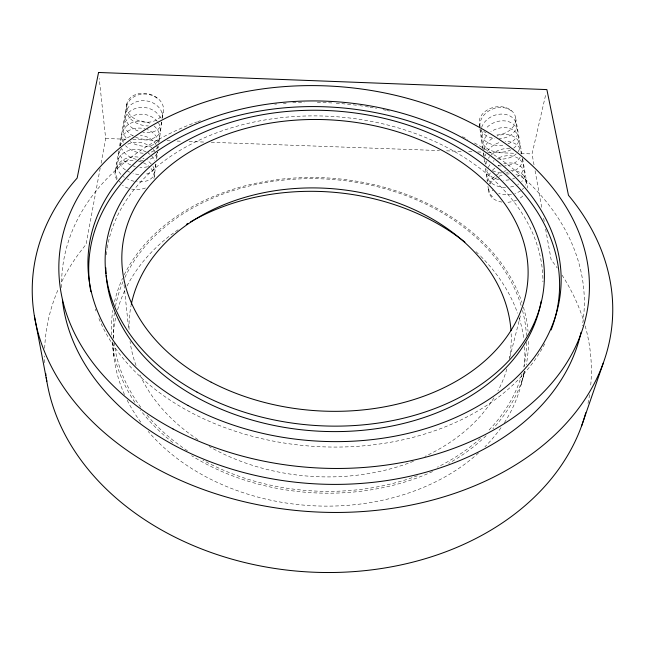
<?xml version="1.0" encoding="UTF-8"?>
<svg xmlns="http://www.w3.org/2000/svg" width="645" height="645" viewBox="0 0 645 645"><rect width="100%" height="100%" fill="white"/><g stroke="black" fill="none" stroke-linecap="round" stroke-linejoin="round"><path stroke-width="0.48" stroke-dasharray="3.23 2.42" d="M153.937 178.617L156.138 162.782M156.687 158.823L157.646 151.898M158.194 147.939L158.468 145.955M159.017 141.997L161.766 122.203M162.314 118.245L163.137 112.303A18.657 14.295 11.6 0 0 139.417 93.557A18.657 14.295 11.6 0 0 132.62 117.39A18.657 14.295 11.6 0 0 163.137 112.303M115.326 170.748L118.728 150.962M119.583 146.02L126.896 103.482M100.177 168.2L86.059 244.455L85.503 245.124A273.698 209.665 4.1 0 0 61.477 282.236M101.096 163.249L105.675 138.49L99.209 78.472M534.012 164.806L532.044 153.921L545.976 93.493M509.84 357.362L520.426 315.687M521.184 384.452L524.812 371.093A208.778 157.541 4.1 0 1 492.917 428.772M105.675 138.49L127.799 139.296M132.83 139.473L160.984 140.497M167.015 140.715L171.038 140.86M177.077 141.078L182.1 141.255M189.138 141.513L204.223 142.061M211.262 142.311L439.535 150.575M446.574 150.833L461.659 151.373M468.697 151.631L473.72 151.809M477.743 151.962L481.767 152.107M487.797 152.325L515.96 153.341M520.983 153.526L532.044 153.921M535.084 170.748L541.865 208.343M543.654 218.236L544.372 222.194M545.622 229.12L551.153 259.798L553.281 262.571A273.698 209.665 4.1 0 1 557.24 267.998M515.653 117.979L521.773 153.599M522.619 158.541L527.207 185.26M479.283 124.017L479.832 127.976M479.969 128.968L482.726 148.761M483.274 152.728L484.79 163.612M485.475 168.563L487.265 181.43M487.951 186.381L488.644 191.323M112.141 342.382L113.826 356.113M124.042 284.953L128.758 329.716M524.611 346.865A206.134 157.122 4.1 0 1 524.304 366.642M523.563 372.592A206.134 157.122 4.1 0 1 504.358 422.749M501.004 427.708A206.134 157.122 4.1 0 1 484.919 446.824M478.55 452.919A206.134 157.122 4.1 0 1 148.14 431.4M140.779 422.185A206.134 157.122 4.1 0 1 127.081 399.997M124.509 394.603A206.134 157.122 4.1 0 1 113.06 343.027M113.141 338.036A206.134 157.122 4.1 0 1 115.923 316.461M117.608 309.777A206.134 157.122 4.1 0 1 124.848 290.411M127.041 285.977A206.134 157.122 4.1 0 1 179.818 228.596M475.946 251.655A206.134 157.122 4.1 0 1 480.106 255.646M480.783 256.323A206.134 157.122 4.1 0 1 517.572 313.18M519.144 317.88A206.134 157.122 4.1 0 1 523.829 339.028M589.57 394.692A273.698 209.665 4.1 0 1 587.627 405.149M44.795 362.756A273.698 209.665 4.1 0 1 44.586 356M44.69 348.332A273.698 209.665 4.1 0 1 58.711 288.178M562.053 275.133A273.698 209.665 4.1 0 1 583.741 321.073M585.176 325.91A273.698 209.665 4.1 0 1 590.635 386.137M474.486 142.98A261.709 190.597 4.1 0 1 582.322 325.814M61.598 287.565A261.709 190.597 4.1 0 1 196.765 121.994M197.668 121.663A261.709 190.597 4.1 0 1 200.418 120.671M274.746 104.184A261.709 190.597 4.1 0 1 276.745 103.982M283.365 103.402A261.709 190.597 4.1 0 1 286.186 103.192M292.766 102.797A261.709 190.597 4.1 0 1 304.085 102.394M317.324 102.386A261.709 190.597 4.1 0 1 332.449 102.982M336.23 103.232A261.709 190.597 4.1 0 1 352.251 104.724M353.194 104.837A261.709 190.597 4.1 0 1 358.822 105.546M359.757 105.675A261.709 190.597 4.1 0 1 362.571 106.07M365.368 106.498A261.709 190.597 4.1 0 1 369.101 107.086M370.036 107.239A261.709 190.597 4.1 0 1 376.543 108.392M383.017 109.666A261.709 190.597 4.1 0 1 385.783 110.247M386.71 110.448A261.709 190.597 4.1 0 1 389.467 111.061M462.417 136.667A261.709 190.597 4.1 0 1 467.641 139.312M480.049 126.654A18.447 14.005 -11.3 0 1 494.554 107.151A18.447 14.005 -11.3 0 1 515.742 119.301A18.447 14.005 -11.3 0 1 494.651 135.031M486.064 132.838A18.447 14.005 -11.3 0 1 483.976 131.516M511.163 333.771A191.331 144.222 4.1 0 1 509.276 358.991M506.881 368.924A191.331 144.222 4.1 0 1 497.875 390.999M493.949 397.836A191.331 144.222 4.1 0 1 424.942 456.394M413.493 461.288A191.331 144.222 4.1 0 1 209.206 446.542M197.934 439.632A191.331 144.222 4.1 0 1 138.998 372.834M136.055 365.505A191.331 144.222 4.1 0 1 130.048 341.447M129.065 329.442A191.331 144.222 4.1 0 1 131.104 305.279M528.473 341.318A208.778 157.541 4.1 0 1 526.231 364.796M486.128 435.754A208.778 157.541 4.1 0 1 448.686 463.392M432.577 471.56A208.778 157.541 4.1 0 1 191.662 455.741M172.804 442.575A208.778 157.541 4.1 0 1 140.57 410.276M134.902 402.383A208.778 157.541 4.1 0 1 111.948 340.536M111.537 335.021A208.778 157.541 4.1 0 1 112.827 310.398M114.536 301.658A208.778 157.541 4.1 0 1 122.55 278.326M124.259 274.738A208.778 157.541 4.1 0 1 330.611 178.157A208.778 157.541 4.1 0 1 521.95 302.449M523.442 307.189A208.778 157.541 4.1 0 1 528.029 331.433M526.554 342.447A206.835 156.058 4.1 0 1 523.74 367.045M521.926 374.156A206.835 156.058 4.1 0 1 487.483 431.618M480.436 438.366A206.835 156.058 4.1 0 1 437.439 467.149M417.371 475.792A206.835 156.058 4.1 0 1 202.941 460.151M187.469 450.791A206.835 156.058 4.1 0 1 146.23 414.203M140.803 407.293A206.835 156.058 4.1 0 1 114.221 343.035M113.754 338.472A206.835 156.058 4.1 0 1 114.383 312.994M115.495 306.222A206.835 156.058 4.1 0 1 123.3 281.018M124.912 277.439A206.835 156.058 4.1 0 1 331.014 179.334A206.835 156.058 4.1 0 1 521.168 305.754M522.506 310.479A206.835 156.058 4.1 0 1 526.417 335.585M544.735 343.866A235.731 169.845 4.1 0 1 315.413 446.461A235.731 169.845 4.1 0 1 98.064 316.485M96.016 311.003A235.731 169.845 4.1 0 1 95.395 309.165M106.377 254.799A218.832 157.485 4.1 0 1 107.126 248.889M107.28 247.906A218.832 157.485 4.1 0 1 337.44 116.801A218.832 157.485 4.1 0 1 542.921 281.825M515.903 174.577A19.527 14.061 -9.9 0 1 527.183 188.042M522.813 195.951A19.527 14.061 -9.9 0 1 519.128 198.749M516.54 200.095A19.527 14.061 -9.9 0 1 505.809 202.385M501.899 202.095A19.527 14.061 -9.9 0 1 488.733 187.631M490.135 183.954A19.527 14.061 -9.9 0 1 496.432 177.665M499.045 176.27A19.527 14.061 -9.9 0 1 503.366 174.747M506.736 174.094A19.527 14.061 -9.9 0 1 509.308 173.892M145.415 188.001A19.761 14.367 10.2 0 1 131.669 189.09M128.387 188.235A19.761 14.367 10.2 0 1 122.582 185.454M116.882 179.745A19.761 14.367 10.2 0 1 135.071 160.589M138.514 161.161A19.761 14.367 10.2 0 1 142.634 162.476M143.408 162.814A19.761 14.367 10.2 0 1 149.825 167.144M151.043 168.474A19.761 14.367 10.2 0 1 154.171 177.77M152.978 166.394A19.463 12.521 16 0 1 136.506 181.656M134.152 181.253A19.463 12.521 16 0 1 127.363 178.939M124.332 177.23A19.463 12.521 16 0 1 123.405 176.585M151.236 163.999A19.463 12.521 16 0 0 148.044 161.081A19.463 15.617 3 0 0 147.108 160.428M120.929 174.416A19.342 15.593 3.1 0 1 121.72 154.477A19.342 15.593 3.1 0 1 146.181 151.946M148.181 153.107A19.342 15.593 3.1 0 1 149.116 153.76A19.342 12.537 16.1 0 1 149.987 154.445M158.493 122.969A18.778 12.578 16.9 0 1 155.663 137.095A18.778 12.578 16.9 0 1 135.224 137.014M133.176 135.998A18.778 12.578 16.9 0 1 130.379 134.184A18.641 15.456 3.9 0 1 128.863 112.246A18.641 15.456 3.9 0 1 155.243 111.666A18.673 12.586 17 0 1 160.718 118.624M157.316 121.389A18.778 12.578 16.9 0 0 154.252 118.47A18.753 15.48 3.8 0 0 128.516 118.39A18.753 15.48 3.8 0 0 127.605 139.634M120.478 182.551A19.463 15.617 3 0 1 118.986 180.987M117.221 178.399A19.463 15.617 3 0 1 120.059 162.201A19.463 15.617 3 0 1 139.425 157.316M142.916 158.315A19.463 15.617 3 0 1 144.02 158.767M157.856 146.463A19.003 12.561 16.6 0 1 148.6 152.825M143.166 153.22A19.003 12.561 16.6 0 1 128.105 147.979A18.874 15.504 3.6 0 1 125.702 145.81M158.565 142.593A19.003 12.561 16.6 0 0 152.236 132.33A18.987 15.528 3.5 0 0 147.237 129.564M157.195 98.298A18.423 15.407 4.2 0 0 131.129 98.838A18.423 15.407 4.2 0 0 132.588 120.704A18.568 12.586 17.2 0 0 148.39 125.928M155.59 164.015A19.342 12.537 16.1 0 1 144.416 174.368M138.788 174.497A19.342 12.537 16.1 0 1 132.967 173.376M129.605 172.151A19.342 12.537 16.1 0 1 127.5 171.119M125.525 169.941A19.342 12.537 16.1 0 1 124.598 169.304A19.221 15.577 3.2 0 1 121.389 148.81M151.575 155.913A19.342 12.537 16.1 0 1 154.824 160.726M156.872 153.51A19.116 12.553 16.4 0 1 147.568 159.863M143.238 160.274A19.116 12.553 16.4 0 1 139.804 160.057M136.345 159.388A19.116 12.553 16.4 0 1 126.952 155.002A18.987 15.528 3.5 0 1 121.679 148.544M156.034 144.706A19.116 12.553 16.4 0 0 151.204 139.385A19.108 15.553 3.4 0 0 140.376 135.248M156.84 146.351A19.116 12.553 16.4 0 1 157.509 148.834M157.372 152.018A19.116 12.553 16.4 0 1 157.162 152.776M154.107 126.049A18.89 12.569 16.7 0 1 155.098 143.714A18.89 12.569 16.7 0 1 130.145 141.682M161.943 118.349A18.568 12.586 17.2 0 0 156.227 104.942A18.528 15.432 4 0 0 130 105.506A18.528 15.432 4 0 0 131.491 127.404A18.673 12.586 17 0 0 139.538 131.451M161.435 121.929A18.673 12.586 17 0 1 142.9 132.257M147.544 166.757A19.229 12.545 16.3 0 1 139.876 167.297M135.24 166.499A19.229 12.545 16.3 0 1 132.959 165.813M130.758 164.951A19.229 12.545 16.3 0 1 125.783 162.113M151.849 147.939A19.229 12.545 16.3 0 0 150.164 146.528A19.221 15.577 3.2 0 0 125.541 145.302M153.308 149.447A19.229 12.545 16.3 0 1 155.034 151.841M156.138 154.324A19.229 12.545 16.3 0 1 156.171 159.912M125.783 162.105A19.108 15.553 3.4 0 1 119.333 150.857M120.067 146.028A19.108 15.553 3.4 0 1 133.184 135.619M123.308 142.44A18.874 15.504 3.6 0 1 128.653 124.356A18.874 15.504 3.6 0 1 151.39 124.106M120.784 145.706A18.987 15.528 3.5 0 1 144.996 128.839M522.619 174.4A19.165 12.868 -0.3 0 1 525.393 185.204M523.547 188.179A19.165 12.868 -0.3 0 1 522.224 189.525M520.668 190.751A19.165 12.868 -0.3 0 1 514.839 193.516M511.469 194.314A19.165 12.868 -0.3 0 1 498.722 193.484M492.99 190.71A19.165 12.868 -0.3 0 1 492.2 190.122M487.717 181.31A19.173 14.633 -21.1 0 1 491.055 171.892M492.522 170.191A19.173 14.633 -21.1 0 1 495.134 167.877M498.15 165.934A19.173 14.633 -21.1 0 1 499.23 165.378M503.785 163.701A19.173 14.633 -21.1 0 1 521.386 167.079A19.052 12.876 -0.4 0 1 521.692 181.551M513.622 148.197A18.479 12.916 -0.7 0 0 515.395 131.782A18.632 14.545 -22.3 0 0 490.853 131.79M511.009 149.785A18.479 12.916 -0.7 0 1 485.459 147.092M492.514 196.854A19.286 14.65 -20.9 0 1 488.757 187.727M489.539 183.89A19.286 14.65 -20.9 0 1 494.409 176.73M496.215 175.214A19.286 14.65 -20.9 0 1 501.447 172.215M503.745 171.368A19.286 14.65 -20.9 0 1 506.107 170.756M510.84 170.248A19.286 14.65 -20.9 0 1 522.627 174.4M521.104 154.074A18.697 12.9 -0.6 0 0 517.75 145.641A18.842 14.585 -21.8 0 0 505.083 141.513M520.152 157.243A18.697 12.9 -0.6 0 1 504.672 165.95M501.197 166.031A18.697 12.9 -0.6 0 1 496.658 165.451M483.436 149.398A18.632 14.545 -22.3 0 1 488.184 133.958M480.936 129.903A18.318 14.48 -23.1 0 0 483.548 133.604A18.254 12.924 -0.8 0 0 494.788 138.53M479.993 126.404A18.318 14.48 -23.1 0 1 491.377 109.513A18.318 14.48 -23.1 0 1 511.977 111.593M481.097 129.339A18.423 14.504 -22.8 0 0 484.5 140.304A18.366 12.916 -0.7 0 0 504.801 144.811M481.597 127.436A18.423 14.504 -22.8 0 1 495.626 114.963A18.423 14.504 -22.8 0 1 513.106 118.245A18.254 12.924 -0.8 0 1 514.67 131.298A18.254 12.924 -0.8 0 1 499.294 138.707M518.604 184.002A19.052 12.876 -0.4 0 1 517.701 184.526M513.67 186.22A19.052 12.876 -0.4 0 1 510.316 187.018M505.632 187.405A19.052 12.876 -0.4 0 1 490.434 182.213A19.06 14.617 -21.3 0 1 487.185 170.224M522.256 158.702A18.818 12.9 -0.5 0 1 512.42 171.53M508.058 172.691A18.818 12.9 -0.5 0 1 505.769 172.989M501.109 172.989A18.818 12.9 -0.5 0 1 492.538 170.699M518.08 151.769A18.584 12.908 -0.6 0 0 516.564 138.667A18.737 14.561 -22 0 0 497.11 135.974M516.266 153.841A18.584 12.908 -0.6 0 1 496.731 158.718M507.954 143.851A18.366 12.916 -0.7 0 0 514.242 124.969A18.528 14.521 -22.5 0 0 485.669 128.758M517.419 176.786A18.931 12.892 -0.4 0 0 520.16 159.847A19.06 14.617 -21.3 0 0 497.061 158.678M514.597 178.246A18.931 12.892 -0.4 0 1 512.517 179.012M509.187 179.81A18.931 12.892 -0.4 0 1 503.358 180.181M498.762 179.584A18.931 12.892 -0.4 0 1 489.418 175.021A18.955 14.601 -21.6 0 1 485.895 168.692M488.289 167.369A19.06 14.617 -21.3 0 1 490.015 164.636M493.151 161.355A19.06 14.617 -21.3 0 1 494.062 160.621M485.943 163.999A18.955 14.601 -21.6 0 1 487.273 160.186M488.354 158.347A18.955 14.601 -21.6 0 1 489.676 156.598M491.24 154.953A18.955 14.601 -21.6 0 1 510.727 148.81M484.403 156.332A18.737 14.561 -22 0 1 483.726 152.728M483.968 149.89A18.737 14.561 -22 0 1 493.876 137.458M485.459 147.084A18.528 14.521 -22.5 0 1 483.823 131.403M485.725 164.193A18.842 14.585 -21.8 0 1 484.709 159.75M485.177 155.945A18.842 14.585 -21.8 0 1 485.838 154.034M487.338 151.261A18.842 14.585 -21.8 0 1 500.456 142.239"/><path stroke-width="0.97" d="M581.605 425.942L603.252 363.119M34.379 315.873L46.819 381.235M186.349 224.404A206.134 157.122 4.1 0 1 188.017 223.396M190.541 221.912A206.134 157.122 4.1 0 1 464.916 242.157M585.773 412.736A273.698 209.665 4.1 0 1 305.19 571.76A273.698 209.665 4.1 0 1 46.214 377.333M45.948 375.382A273.698 209.665 4.1 0 1 45.706 373.439M581.04 332.312A261.709 190.597 4.1 0 1 312.64 483.702A261.709 190.597 4.1 0 1 62.404 299.877M131.306 304.287A191.331 144.222 4.1 0 1 329.926 188.517A191.331 144.222 4.1 0 1 510.993 330.756M90.864 291.733A235.731 169.845 4.1 0 1 339.931 107.691A235.731 169.845 4.1 0 1 551.072 329.958M541.155 301.247A218.832 157.485 4.1 0 1 316.905 431.078A218.832 157.485 4.1 0 1 106.183 275.488M106.046 273.641A218.832 157.485 4.1 0 1 105.812 267.772M98.564 72.474L77.142 178.093L76.545 178.762A290.605 212.165 4.1 0 0 132.144 453.798A290.605 212.165 4.1 0 0 509.51 468.536A290.605 212.165 4.1 0 0 570.752 198.063L568.463 195.282L546.871 89.591L98.564 72.474M211.173 382.187A203.409 145.585 4.1 0 0 527.602 282.841A203.409 145.585 4.1 0 0 236.11 131.225A203.409 145.585 4.1 0 0 211.173 382.187M173.045 428.99A265.627 190.976 4.1 0 0 588.53 301.933A265.627 190.976 4.1 0 0 210.818 100.225A265.627 190.976 4.1 0 0 173.045 428.99M188.001 405.503A236.9 169.941 4.1 0 0 560.158 295.055A236.9 169.941 4.1 0 0 225.46 113.327A236.9 169.941 4.1 0 0 188.001 405.503M196.967 392.055A219.921 157.573 4.1 0 0 543.364 291.177A219.921 157.573 4.1 0 0 233.958 121.381A219.921 157.573 4.1 0 0 196.967 392.055"/></g></svg>
